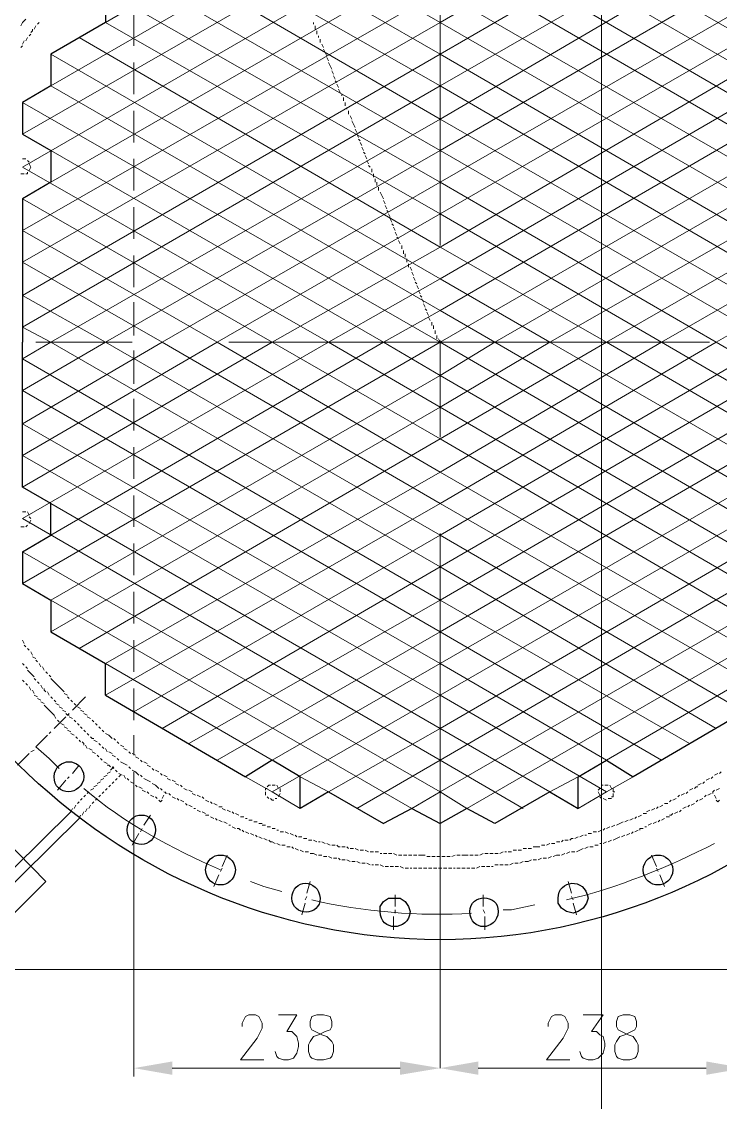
# Model space of a CAD drawing. Header units: millimetres. Extents: x 0 to 825, y 0 to 1167.
# Drawn here: x 184.7 to 260.3, y 102.5 to 219.3 of the extents above; entities that cross this region are included whole.
import ezdxf

# ---------------------------------------------------------------- set-up
doc = ezdxf.new("R2010")
doc.units = ezdxf.units.MM
doc.layers.add('1', color=7, linetype='Continuous')

msp = doc.modelspace()

# ---------------------------------------------------------------- hatches: boundary and pattern name
h = msp.add_hatch(color=0)
h.dxf.hatch_style = 2
h.paths.add_polyline_path([(201.021732, 106.881732), (201.021732, 105.441732), (196.881732, 106.161732)])
h = msp.add_hatch(color=0)
h.dxf.hatch_style = 2
h.paths.add_polyline_path([(225.681732, 106.881732), (225.681732, 105.441732), (230.001732, 106.161732)])
h = msp.add_hatch(color=0)
h.dxf.hatch_style = 2
h.paths.add_polyline_path([(234.141732, 106.881732), (234.141732, 105.441732), (230.001732, 106.161732)])
h = msp.add_hatch(color=0)
h.dxf.hatch_style = 2
h.paths.add_polyline_path([(258.801732, 106.881732), (258.801732, 105.441732), (262.941732, 106.161732)])

# ---------------------------------------------------------------- linework, layer by layer
at = {"layer": '1', "color": 30, "lineweight": 9}
for points in [[(247.461732, 0.141732), (247.461732, 1166.901732)], [(824.541732, 116.817732), (0.141732, 116.817732)]]:
    msp.add_lwpolyline(points, dxfattribs=at)
at = {"layer": '1', "color": 0, "lineweight": 9}
for points in [[(230.001732, 195.081732), (230.001732, 252.861732)], [(187.881732, 212.361732), (226.941732, 234.861732)], [(271.941732, 212.361732), (232.881732, 234.861732)], [(184.821732, 207.141732), (230.001732, 233.061732)], [(275.001732, 207.141732), (230.001732, 233.061732)], [(184.821732, 203.541732), (230.001732, 229.641732)], [(193.821732, 219.201732), (211.821732, 229.641732)], [(230.001732, 215.781732), (205.881732, 229.641732)], [(230.001732, 219.201732), (211.821732, 229.641732)], [(275.001732, 203.541732), (230.001732, 229.641732)], [(230.001732, 219.201732), (248.001732, 229.641732)], [(230.001732, 215.781732), (253.941732, 229.641732)], [(230.001732, 212.361732), (202.821732, 227.841732)], [(230.001732, 212.361732), (257.001732, 227.841732)], [(187.881732, 201.921732), (230.001732, 226.221732)], [(230.001732, 208.761732), (199.941732, 226.221732)], [(271.941732, 201.921732), (230.001732, 226.221732)], [(230.001732, 208.761732), (259.881732, 226.221732)], [(230.001732, 205.341732), (196.881732, 224.421732)], [(230.001732, 205.341732), (262.941732, 224.421732)], [(184.821732, 196.701732), (230.001732, 222.621732)], [(230.001732, 201.921732), (193.821732, 222.621732)], [(275.001732, 196.701732), (230.001732, 222.621732)], [(230.001732, 201.921732), (266.001732, 222.621732)], [(196.881732, 216.681732), (196.881732, 220.101732)], [(184.821732, 219.201732), (184.641732, 218.841732)], [(185.181732, 219.561732), (184.821732, 219.201732)], [(184.821732, 193.281732), (230.001732, 219.201732)], [(185.901732, 218.481732), (185.901732, 218.301732), (185.721732, 218.121732)], [(186.261732, 218.841732), (186.081732, 218.481732)], [(186.621732, 219.201732), (186.441732, 219.021732)], [(230.001732, 198.501732), (193.821732, 219.201732)], [(216.321732, 219.201732), (216.321732, 219.021732)], [(216.501732, 218.841732), (216.501732, 218.481732)], [(275.001732, 193.281732), (230.001732, 219.201732)], [(230.001732, 198.501732), (266.001732, 219.201732)], [(185.361732, 217.581732), (185.181732, 217.221732)], [(185.721732, 217.941732), (185.541732, 217.761732)], [(230.001732, 194.901732), (190.941732, 217.581732)], [(216.681732, 218.301732), (216.681732, 217.941732)], [(216.861732, 217.761732), (216.861732, 217.581732)], [(217.041732, 217.401732), (217.041732, 217.041732)], [(230.001732, 194.901732), (268.881732, 217.581732)], [(184.821732, 216.681732), (184.641732, 216.501732)], [(185.001732, 217.221732), (184.821732, 216.861732)], [(217.221732, 216.861732), (217.401732, 216.501732)], [(217.401732, 216.321732), (217.581732, 215.961732)], [(184.821732, 189.681732), (230.001732, 215.781732)], [(230.001732, 191.481732), (187.881732, 215.781732)], [(217.581732, 215.961732), (217.761732, 215.601732)], [(217.761732, 215.421732), (217.941732, 215.061732)], [(275.001732, 189.681732), (230.001732, 215.781732)], [(230.001732, 191.481732), (271.941732, 215.781732)], [(196.881732, 211.461732), (196.881732, 214.881732)], [(217.941732, 214.881732), (218.121732, 214.521732)], [(218.121732, 214.521732), (218.301732, 214.161732)], [(218.301732, 213.981732), (218.481732, 213.621732)], [(218.481732, 213.441732), (218.661732, 213.081732)], [(218.661732, 212.901732), (218.841732, 212.721732)], [(184.821732, 186.261732), (230.001732, 212.361732)], [(230.001732, 188.061732), (187.881732, 212.361732)], [(218.841732, 212.541732), (219.021732, 212.181732)], [(219.021732, 212.001732), (219.201732, 211.641732)], [(275.001732, 186.261732), (230.001732, 212.361732)], [(230.001732, 188.061732), (271.941732, 212.361732)], [(230.001732, 184.641732), (184.821732, 210.561732)], [(219.381732, 211.461732), (219.381732, 211.281732)], [(219.561732, 211.101732), (219.561732, 210.741732)], [(219.741732, 210.561732), (219.741732, 210.201732)], [(230.001732, 184.641732), (275.001732, 210.561732)], [(196.881732, 206.241732), (196.881732, 209.661732)], [(219.921732, 210.021732), (219.921732, 209.841732)], [(220.101732, 209.661732), (220.101732, 209.301732)], [(187.881732, 184.641732), (230.001732, 208.761732)], [(220.281732, 209.121732), (220.461732, 208.761732)], [(220.461732, 208.581732), (220.641732, 208.221732)], [(220.641732, 208.221732), (220.821732, 207.861732)], [(271.941732, 184.641732), (230.001732, 208.761732)], [(220.821732, 207.681732), (221.001732, 207.321732)], [(221.001732, 207.141732), (221.181732, 206.781732)], [(221.181732, 206.601732), (221.361732, 206.421732)], [(221.361732, 206.241732), (221.541732, 205.881732)], [(221.541732, 205.701732), (221.721732, 205.341732)], [(223.881732, 184.641732), (187.881732, 205.341732)], [(193.821732, 184.641732), (230.001732, 205.341732)], [(221.721732, 205.161732), (221.901732, 204.981732)], [(221.901732, 204.801732), (222.081732, 204.441732)], [(266.001732, 184.641732), (230.001732, 205.341732)], [(235.941732, 184.641732), (271.941732, 205.341732)], [(185.181732, 204.441732), (184.821732, 204.441732), (184.821732, 204.441732)], [(217.941732, 184.641732), (184.821732, 203.541732)], [(185.541732, 204.081732), (185.361732, 204.261732)], [(185.721732, 203.541732), (185.541732, 203.901732)], [(185.541732, 203.181732), (185.541732, 203.181732), (185.721732, 203.541732)], [(185.721732, 203.541732), (185.721732, 203.541732)], [(196.881732, 201.021732), (196.881732, 204.441732)], [(222.081732, 204.261732), (222.261732, 203.901732)], [(222.261732, 203.721732), (222.441732, 203.541732)], [(222.621732, 203.361732), (222.621732, 203.001732)], [(241.881732, 184.641732), (275.001732, 203.541732)], [(184.641732, 202.821732), (184.821732, 202.821732), (185.001732, 202.821732)], [(185.181732, 202.821732), (185.361732, 202.821732), (185.361732, 203.001732)], [(222.801732, 202.821732), (222.801732, 202.461732)], [(222.981732, 202.281732), (222.981732, 201.921732)], [(199.941732, 184.641732), (230.001732, 201.921732)], [(223.161732, 201.921732), (223.161732, 201.561732)], [(223.341732, 201.381732), (223.341732, 201.021732)], [(259.881732, 184.641732), (230.001732, 201.921732)], [(211.821732, 184.641732), (184.821732, 200.121732)], [(223.521732, 200.841732), (223.701732, 200.481732)], [(223.701732, 200.481732), (223.881732, 200.121732)], [(223.881732, 199.941732), (224.061732, 199.581732)], [(248.001732, 184.641732), (275.001732, 200.121732)], [(196.881732, 195.801732), (196.881732, 199.221732)], [(224.061732, 199.401732), (224.241732, 199.041732)], [(224.241732, 198.861732), (224.421732, 198.681732)], [(205.881732, 184.641732), (230.001732, 198.501732)], [(224.421732, 198.501732), (224.601732, 198.141732)], [(224.601732, 197.961732), (224.781732, 197.601732)], [(253.941732, 184.641732), (230.001732, 198.501732)], [(205.881732, 184.641732), (184.821732, 196.701732)], [(224.781732, 197.421732), (224.961732, 197.241732)], [(224.961732, 197.061732), (225.141732, 196.701732)], [(225.141732, 196.521732), (225.321732, 196.161732)], [(253.941732, 184.641732), (275.001732, 196.701732)], [(225.321732, 195.981732), (225.501732, 195.801732)], [(225.501732, 195.621732), (225.681732, 195.261732)], [(196.881732, 190.581732), (196.881732, 194.001732)], [(211.821732, 184.641732), (230.001732, 194.901732)], [(225.861732, 195.081732), (225.861732, 194.721732)], [(226.041732, 194.541732), (226.041732, 194.181732)], [(226.221732, 194.181732), (226.221732, 193.821732)], [(248.001732, 184.641732), (230.001732, 194.901732)], [(199.941732, 184.641732), (184.821732, 193.281732)], [(226.401732, 193.641732), (226.401732, 193.281732)], [(226.581732, 193.101732), (226.581732, 192.741732)], [(259.881732, 184.641732), (275.001732, 193.281732)], [(226.761732, 192.741732), (226.941732, 192.381732)], [(226.941732, 192.201732), (227.121732, 191.841732)], [(227.121732, 191.661732), (227.301732, 191.301732)], [(217.941732, 184.641732), (230.001732, 191.481732)], [(227.301732, 191.121732), (227.481732, 190.941732)], [(227.481732, 190.761732), (227.661732, 190.401732)], [(241.881732, 184.641732), (230.001732, 191.481732)], [(193.821732, 184.641732), (184.821732, 189.681732)], [(227.661732, 190.221732), (227.841732, 189.861732)], [(227.841732, 189.681732), (228.021732, 189.501732)], [(228.021732, 189.321732), (228.201732, 188.961732)], [(196.881732, 185.361732), (196.881732, 188.961732)], [(228.201732, 188.781732), (228.381732, 188.421732)], [(228.381732, 188.241732), (228.561732, 188.061732)], [(223.881732, 184.641732), (230.001732, 188.061732)], [(228.561732, 187.881732), (228.741732, 187.521732)], [(228.741732, 187.341732), (228.921732, 186.981732)], [(235.941732, 184.641732), (230.001732, 188.061732)], [(187.881732, 184.641732), (184.821732, 186.261732)], [(229.101732, 186.801732), (229.101732, 186.441732)], [(229.281732, 186.441732), (229.281732, 186.081732)], [(229.461732, 185.901732), (229.461732, 185.541732)], [(187.881732, 184.641732), (184.821732, 182.841732)], [(193.821732, 184.641732), (184.821732, 179.421732)], [(211.821732, 184.641732), (184.821732, 168.981732)], [(199.941732, 184.641732), (184.821732, 175.821732)], [(205.881732, 184.641732), (184.821732, 172.401732)], [(217.941732, 184.641732), (184.821732, 165.561732)], [(230.001732, 184.641732), (184.821732, 158.541732)], [(186.261732, 184.641732), (196.701732, 184.641732)], [(223.881732, 184.641732), (187.881732, 163.761732)], [(187.881732, 184.641732), (230.001732, 160.341732)], [(193.821732, 184.641732), (230.001732, 163.761732)], [(199.941732, 184.641732), (230.001732, 167.181732)], [(205.881732, 184.641732), (230.001732, 170.601732)], [(207.141732, 184.641732), (259.161732, 184.641732)], [(211.821732, 184.641732), (230.001732, 174.201732)], [(217.941732, 184.641732), (230.001732, 177.621732)], [(223.881732, 184.641732), (230.001732, 181.041732), (235.941732, 184.641732)], [(229.641732, 185.361732), (229.641732, 185.001732)], [(229.821732, 185.001732), (230.001732, 184.641732)], [(230.001732, 174.381732), (230.001732, 184.821732)], [(259.881732, 184.641732), (230.001732, 167.181732)], [(253.941732, 184.641732), (230.001732, 170.601732)], [(248.001732, 184.641732), (230.001732, 174.201732)], [(271.941732, 184.641732), (230.001732, 160.341732)], [(266.001732, 184.641732), (230.001732, 163.761732)], [(230.001732, 184.641732), (275.001732, 158.541732)], [(241.881732, 184.641732), (230.001732, 177.621732)], [(235.941732, 184.641732), (271.941732, 163.761732)], [(241.881732, 184.641732), (275.001732, 165.561732)], [(248.001732, 184.641732), (275.001732, 168.981732)], [(253.941732, 184.641732), (275.001732, 172.401732)], [(259.881732, 184.641732), (275.001732, 175.821732)], [(196.881732, 180.141732), (196.881732, 183.741732)], [(184.821732, 182.841732), (230.001732, 156.741732)], [(275.001732, 182.841732), (230.001732, 156.741732)], [(230.001732, 181.041732), (187.881732, 156.741732)], [(230.001732, 181.041732), (271.941732, 156.741732)], [(184.821732, 179.421732), (230.001732, 153.321732)], [(275.001732, 179.421732), (230.001732, 153.321732)], [(230.001732, 177.621732), (187.881732, 153.321732)], [(196.881732, 175.101732), (196.881732, 178.521732)], [(230.001732, 177.621732), (271.941732, 153.321732)], [(184.821732, 175.821732), (230.001732, 149.901732)], [(275.001732, 175.821732), (230.001732, 149.901732)], [(230.001732, 174.201732), (190.941732, 151.521732)], [(230.001732, 174.201732), (268.881732, 151.521732)], [(196.881732, 169.881732), (196.881732, 173.301732)], [(184.821732, 172.401732), (230.001732, 146.481732)], [(275.001732, 172.401732), (230.001732, 146.481732)], [(230.001732, 170.601732), (193.821732, 149.901732)], [(230.001732, 170.601732), (266.001732, 149.901732)], [(187.881732, 167.181732), (230.001732, 142.881732)], [(230.001732, 167.181732), (193.821732, 146.481732)], [(196.881732, 164.661732), (196.881732, 168.081732)], [(230.001732, 167.181732), (266.001732, 146.481732)], [(271.941732, 167.181732), (230.001732, 142.881732)], [(185.181732, 166.281732), (184.821732, 166.281732), (184.821732, 166.281732)], [(185.541732, 165.921732), (185.361732, 166.281732)], [(184.821732, 165.561732), (230.001732, 139.461732)], [(185.181732, 164.661732), (185.361732, 164.841732), (185.361732, 164.841732)], [(185.721732, 165.561732), (185.541732, 165.741732)], [(185.541732, 165.021732), (185.541732, 165.021732), (185.721732, 165.381732)], [(185.721732, 165.561732), (185.721732, 165.561732)], [(275.001732, 165.561732), (230.001732, 139.461732)], [(184.641732, 164.661732), (184.821732, 164.661732), (185.001732, 164.661732)], [(230.001732, 163.761732), (196.881732, 144.681732)], [(230.001732, 106.161732), (230.001732, 163.941732)], [(230.001732, 163.761732), (262.941732, 144.681732)], [(196.881732, 159.441732), (196.881732, 162.861732)], [(184.821732, 161.961732), (230.001732, 136.041732)], [(275.001732, 161.961732), (230.001732, 136.041732)], [(230.001732, 160.341732), (199.941732, 142.881732)], [(230.001732, 160.341732), (259.881732, 142.881732)], [(187.881732, 156.741732), (226.941732, 134.241732)], [(196.881732, 154.221732), (196.881732, 157.641732)], [(230.001732, 156.741732), (202.821732, 141.261732)], [(230.001732, 156.741732), (257.001732, 141.261732)], [(271.941732, 156.741732), (232.881732, 134.241732)], [(230.001732, 153.321732), (205.881732, 139.461732)], [(230.001732, 153.321732), (253.941732, 139.461732)], [(184.821732, 152.421732), (185.001732, 152.061732)], [(196.881732, 149.001732), (196.881732, 152.421732)], [(185.001732, 151.881732), (185.181732, 151.701732)], [(185.361732, 151.521732), (185.541732, 151.341732)], [(185.721732, 151.161732), (185.901732, 150.801732)], [(184.821732, 149.901732), (184.821732, 149.901732), (185.001732, 149.721732)], [(185.901732, 150.621732), (186.261732, 150.441732)], [(186.261732, 150.261732), (186.441732, 150.081732)], [(186.621732, 149.901732), (186.801732, 149.541732)], [(193.821732, 149.901732), (211.821732, 139.461732)], [(230.001732, 149.901732), (211.821732, 139.461732)], [(230.001732, 149.901732), (248.001732, 139.461732)], [(266.001732, 149.901732), (248.001732, 139.461732)], [(185.181732, 149.541732), (185.361732, 149.361732)], [(185.361732, 149.181732), (185.721732, 148.821732)], [(185.721732, 148.821732), (186.081732, 148.461732)], [(186.981732, 149.541732), (187.161732, 149.181732)], [(187.341732, 149.001732), (187.521732, 148.821732)], [(187.701732, 148.641732), (187.881732, 148.461732)], [(184.821732, 148.101732), (185.001732, 147.921732)], [(185.181732, 147.741732), (185.361732, 147.561732)], [(185.541732, 147.381732), (185.721732, 147.021732)], [(186.081732, 148.281732), (186.261732, 148.101732)], [(186.441732, 147.921732), (186.621732, 147.741732)], [(186.801732, 147.561732), (186.981732, 147.201732)], [(187.881732, 148.281732), (188.241732, 147.921732)], [(188.241732, 147.921732), (188.601732, 147.561732)], [(188.601732, 147.561732), (188.961732, 147.201732)], [(185.901732, 147.021732), (186.081732, 146.661732)], [(186.081732, 146.481732), (186.441732, 146.301732)], [(186.441732, 146.121732), (186.801732, 145.941732)], [(187.161732, 147.201732), (187.161732, 147.021732), (187.341732, 146.841732)], [(187.521732, 146.841732), (187.701732, 146.481732)], [(187.881732, 146.301732), (188.061732, 146.121732)], [(188.961732, 147.201732), (189.321732, 146.841732)], [(189.321732, 146.661732), (189.681732, 146.481732)], [(189.681732, 146.301732), (189.861732, 146.121732)], [(191.661732, 146.301732), (190.221732, 144.861732)], [(196.881732, 143.781732), (196.881732, 147.201732)], [(230.001732, 146.481732), (211.821732, 136.041732)], [(230.001732, 146.481732), (248.001732, 136.041732)], [(186.801732, 145.761732), (187.161732, 145.581732)], [(187.161732, 145.401732), (187.521732, 145.041732)], [(187.521732, 145.041732), (187.881732, 144.681732)], [(188.241732, 145.941732), (188.421732, 145.761732)], [(188.421732, 145.581732), (188.781732, 145.401732)], [(188.781732, 145.221732), (189.141732, 145.041732)], [(190.041732, 145.941732), (190.221732, 145.761732)], [(190.401732, 145.581732), (190.581732, 145.401732)], [(190.761732, 145.221732), (191.121732, 145.041732)], [(187.881732, 144.681732), (188.241732, 144.321732)], [(188.241732, 144.321732), (188.421732, 143.961732)], [(189.501732, 144.141732), (188.241732, 142.881732)], [(188.601732, 143.781732), (188.781732, 143.601732)], [(189.141732, 144.861732), (189.501732, 144.681732)], [(189.501732, 144.501732), (189.681732, 144.321732), (189.861732, 144.321732)], [(189.861732, 144.501732), (189.681732, 144.321732)], [(189.861732, 144.141732), (190.221732, 143.961732)], [(190.401732, 143.781732), (190.581732, 143.601732)], [(191.121732, 144.861732), (191.481732, 144.681732)], [(191.481732, 144.501732), (191.841732, 144.321732)], [(191.841732, 144.141732), (192.201732, 143.961732)], [(192.381732, 143.781732), (192.561732, 143.601732)], [(188.961732, 143.421732), (189.321732, 143.241732)], [(189.321732, 143.061732), (189.681732, 142.881732)], [(189.681732, 142.701732), (190.041732, 142.521732)], [(190.761732, 143.421732), (190.941732, 143.241732)], [(191.121732, 143.061732), (191.301732, 142.881732)], [(191.481732, 142.701732), (191.661732, 142.521732)], [(192.741732, 143.421732), (192.921732, 143.241732)], [(193.101732, 143.061732), (193.281732, 142.881732)], [(193.461732, 142.701732), (193.641732, 142.521732)], [(230.001732, 142.881732), (217.941732, 136.041732)], [(230.001732, 142.881732), (241.881732, 136.041732)], [(187.521732, 142.161732), (186.261732, 140.901732)], [(187.881732, 142.521732), (187.701732, 142.341732)], [(190.041732, 142.341732), (190.401732, 142.161732)], [(190.581732, 141.981732), (190.761732, 141.801732)], [(190.941732, 141.621732), (191.121732, 141.441732)], [(191.301732, 141.441732), (191.481732, 141.261732), (191.481732, 141.081732)], [(191.841732, 142.341732), (192.021732, 142.161732)], [(192.201732, 141.981732), (192.381732, 141.801732), (192.561732, 141.801732)], [(192.561732, 141.621732), (192.921732, 141.441732)], [(193.821732, 142.341732), (194.181732, 142.161732)], [(194.181732, 142.161732), (194.541732, 141.801732)], [(194.721732, 141.801732), (194.901732, 141.621732)], [(195.081732, 141.441732), (195.261732, 141.261732)], [(196.881732, 140.001732), (196.881732, 142.161732)], [(186.081732, 140.541732), (185.721732, 140.361732)], [(186.261732, 140.901732), (187.701732, 139.641732), (188.781732, 138.561732)], [(191.661732, 141.081732), (191.841732, 140.721732)], [(192.021732, 140.721732), (192.381732, 140.541732)], [(192.381732, 140.361732), (192.741732, 140.181732)], [(193.101732, 141.261732), (193.281732, 141.081732)], [(193.461732, 140.901732), (193.641732, 140.721732)], [(193.821732, 140.721732), (194.001732, 140.361732)], [(194.181732, 140.361732), (194.541732, 140.181732)], [(195.441732, 141.081732), (195.801732, 140.901732)], [(195.801732, 140.721732), (196.161732, 140.541732)], [(196.341732, 140.361732), (196.521732, 140.181732)], [(185.541732, 140.181732), (184.281732, 138.921732)], [(192.921732, 140.001732), (193.101732, 139.821732)], [(193.281732, 139.641732), (193.461732, 139.461732)], [(193.641732, 139.281732), (194.001732, 139.101732)], [(194.541732, 140.001732), (194.901732, 139.821732)], [(195.081732, 139.641732), (195.261732, 139.461732)], [(195.441732, 139.281732), (195.801732, 139.101732)], [(195.801732, 139.101732), (196.161732, 138.921732)], [(196.701732, 140.181732), (197.061732, 140.001732)], [(197.061732, 139.821732), (197.421732, 139.641732)], [(197.601732, 139.461732), (197.781732, 139.281732)], [(197.961732, 139.281732), (198.321732, 139.101732)], [(230.001732, 139.461732), (221.001732, 134.241732)], [(230.001732, 139.461732), (239.001732, 134.241732)], [(190.221732, 138.021732), (190.941732, 138.921732)], [(194.001732, 138.921732), (194.181732, 138.921732), (194.361732, 138.741732)], [(194.361732, 138.201732), (194.001732, 138.021732)], [(194.721732, 138.741732), (194.361732, 138.381732)], [(194.541732, 138.741732), (194.721732, 138.561732)], [(194.901732, 138.381732), (195.081732, 138.201732)], [(195.261732, 138.021732), (195.621732, 137.841732)], [(196.341732, 138.741732), (196.521732, 138.561732)], [(196.701732, 138.381732), (197.061732, 138.201732)], [(196.881732, 138.201732), (196.881732, 105.261732)], [(197.061732, 138.201732), (197.421732, 137.841732)], [(198.321732, 138.921732), (198.681732, 138.741732)], [(198.861732, 138.561732), (199.041732, 138.381732)], [(199.221732, 138.381732), (199.581732, 138.201732)], [(199.761732, 138.021732), (199.941732, 137.841732)], [(259.701732, 137.841732), (260.061732, 138.021732)], [(260.241732, 138.021732), (260.421732, 138.201732)], [(188.601732, 136.221732), (189.501732, 137.301732)], [(189.681732, 137.481732), (189.861732, 137.661732)], [(192.921732, 136.761732), (192.561732, 136.581732)], [(193.281732, 137.121732), (192.921732, 136.941732)], [(193.641732, 137.481732), (193.281732, 137.301732)], [(194.001732, 137.841732), (193.641732, 137.661732)], [(194.361732, 136.761732), (194.181732, 136.581732)], [(194.721732, 137.121732), (194.541732, 136.941732)], [(195.081732, 137.481732), (194.901732, 137.301732)], [(195.441732, 137.841732), (195.261732, 137.661732)], [(195.801732, 137.841732), (195.981732, 137.481732)], [(196.161732, 137.481732), (196.341732, 137.301732)], [(196.521732, 137.121732), (196.881732, 136.941732)], [(197.061732, 136.761732), (197.241732, 136.581732)], [(197.601732, 137.841732), (197.781732, 137.661732)], [(197.961732, 137.481732), (198.321732, 137.301732)], [(198.321732, 137.301732), (198.681732, 137.121732)], [(198.861732, 136.941732), (199.221732, 136.761732)], [(199.221732, 136.761732), (199.581732, 136.401732)], [(200.121732, 137.841732), (200.481732, 137.661732)], [(200.481732, 137.481732), (200.841732, 137.301732)], [(201.021732, 137.301732), (201.381732, 137.121732)], [(201.381732, 136.941732), (201.741732, 136.761732)], [(201.921732, 136.761732), (202.101732, 136.581732)], [(211.821732, 136.041732), (208.941732, 137.661732)], [(211.641732, 136.761732), (211.461732, 136.761732), (211.281732, 136.581732)], [(212.181732, 136.761732), (211.821732, 136.761732), (211.821732, 136.761732)], [(212.541732, 136.401732), (212.361732, 136.761732)], [(217.941732, 136.041732), (214.881732, 137.661732)], [(241.881732, 136.041732), (244.941732, 137.661732)], [(247.641732, 136.761732), (247.461732, 136.761732), (247.461732, 136.581732)], [(248.181732, 136.761732), (248.001732, 136.761732), (247.821732, 136.761732)], [(248.001732, 136.041732), (250.881732, 137.661732)], [(248.541732, 136.401732), (248.361732, 136.761732)], [(257.901732, 136.761732), (258.261732, 136.941732)], [(258.441732, 136.941732), (258.621732, 137.121732)], [(258.801732, 137.301732), (259.161732, 137.481732)], [(259.341732, 137.481732), (259.521732, 137.661732)], [(191.661732, 135.681732), (191.481732, 135.501732)], [(192.021732, 136.041732), (191.841732, 135.861732)], [(192.561732, 136.401732), (192.201732, 136.221732)], [(193.281732, 135.681732), (193.101732, 135.501732)], [(193.641732, 136.041732), (193.461732, 135.861732)], [(194.001732, 136.401732), (193.821732, 136.221732)], [(197.421732, 136.581732), (197.781732, 136.401732)], [(197.781732, 136.221732), (198.141732, 136.041732)], [(198.321732, 136.041732), (198.501732, 135.861732)], [(198.681732, 135.681732), (199.041732, 135.501732)], [(199.761732, 136.401732), (199.941732, 136.221732)], [(200.121732, 135.681732), (199.941732, 135.321732)], [(200.121732, 136.041732), (200.481732, 135.861732)], [(200.301732, 136.041732), (200.301732, 135.861732)], [(200.661732, 135.861732), (200.841732, 135.681732)], [(202.281732, 136.401732), (202.641732, 136.221732)], [(202.821732, 136.221732), (203.181732, 136.041732)], [(203.181732, 135.861732), (203.541732, 135.681732)], [(203.721732, 135.681732), (204.081732, 135.501732)], [(211.281732, 136.401732), (211.101732, 136.401732), (211.101732, 136.221732)], [(211.101732, 136.041732), (211.101732, 135.681732)], [(214.881732, 134.241732), (211.821732, 136.041732)], [(212.541732, 135.501732), (212.541732, 135.501732), (212.721732, 135.861732)], [(212.721732, 136.041732), (212.721732, 136.401732)], [(212.721732, 136.041732), (212.721732, 136.041732)], [(226.941732, 134.241732), (230.001732, 136.041732), (232.881732, 134.241732)], [(244.941732, 134.241732), (248.001732, 136.041732)], [(247.281732, 136.401732), (247.281732, 136.401732), (247.101732, 136.221732)], [(247.101732, 136.041732), (247.281732, 135.681732)], [(248.541732, 135.501732), (248.721732, 135.501732), (248.721732, 135.861732)], [(248.721732, 136.041732), (248.721732, 136.401732)], [(248.721732, 136.041732), (248.901732, 136.041732)], [(255.741732, 135.501732), (255.921732, 135.681732)], [(256.101732, 135.681732), (256.461732, 135.861732)], [(256.641732, 135.861732), (256.821732, 136.041732)], [(257.001732, 136.221732), (257.361732, 136.401732)], [(257.541732, 136.401732), (257.721732, 136.581732), (257.901732, 136.581732)], [(258.621732, 135.501732), (258.801732, 135.681732)], [(258.981732, 135.681732), (259.341732, 135.861732)], [(259.521732, 136.041732), (259.701732, 136.221732)], [(259.521732, 136.041732), (259.521732, 135.861732)], [(259.701732, 135.681732), (259.881732, 135.321732)], [(259.881732, 136.221732), (260.241732, 136.401732)], [(190.581732, 134.601732), (190.401732, 134.241732)], [(190.941732, 134.961732), (190.761732, 134.781732)], [(191.301732, 135.321732), (191.121732, 135.141732)], [(192.201732, 134.601732), (192.021732, 134.241732)], [(192.561732, 134.961732), (192.381732, 134.781732)], [(192.921732, 135.321732), (192.741732, 135.141732)], [(199.221732, 135.501732), (199.401732, 135.321732)], [(199.581732, 135.141732), (199.761732, 134.961732)], [(199.941732, 135.141732), (199.761732, 134.961732)], [(201.021732, 135.501732), (201.381732, 135.321732)], [(201.561732, 135.321732), (201.741732, 135.141732)], [(201.921732, 135.141732), (202.281732, 134.961732)], [(202.461732, 134.781732), (202.641732, 134.601732)], [(202.821732, 134.601732), (203.181732, 134.421732)], [(204.261732, 135.501732), (204.441732, 135.321732)], [(204.621732, 135.141732), (204.981732, 134.961732)], [(205.161732, 134.961732), (205.341732, 134.781732)], [(205.521732, 134.781732), (205.881732, 134.601732)], [(206.061732, 134.421732), (206.421732, 134.421732)], [(211.281732, 135.501732), (211.461732, 135.321732)], [(211.641732, 135.321732), (211.821732, 135.141732), (212.001732, 135.141732)], [(212.181732, 135.321732), (212.361732, 135.321732), (212.361732, 135.321732)], [(247.281732, 135.501732), (247.461732, 135.321732)], [(247.641732, 135.321732), (248.001732, 135.141732), (248.001732, 135.141732)], [(248.181732, 135.321732), (248.361732, 135.321732), (248.541732, 135.321732)], [(253.401732, 134.241732), (253.581732, 134.421732)], [(253.761732, 134.421732), (254.121732, 134.601732)], [(254.301732, 134.781732), (254.481732, 134.781732), (254.661732, 134.781732)], [(254.841732, 134.961732), (255.021732, 135.141732)], [(255.201732, 135.141732), (255.561732, 135.321732)], [(256.281732, 134.241732), (256.641732, 134.421732)], [(256.821732, 134.421732), (257.001732, 134.601732)], [(257.181732, 134.601732), (257.541732, 134.781732)], [(257.721732, 134.961732), (257.901732, 135.141732)], [(258.081732, 135.141732), (258.441732, 135.321732), (258.441732, 135.321732)], [(259.881732, 135.141732), (260.061732, 134.961732)], [(260.061732, 134.961732), (260.241732, 135.141732)], [(190.221732, 134.241732), (190.041732, 133.881732)], [(191.121732, 133.521732), (190.941732, 133.161732)], [(191.481732, 133.881732), (191.301732, 133.521732)], [(191.841732, 134.241732), (191.661732, 133.881732)], [(197.961732, 132.441732), (198.681732, 133.521732)], [(203.361732, 134.241732), (203.541732, 134.241732)], [(203.721732, 134.061732), (204.081732, 133.881732)], [(204.261732, 133.881732), (204.621732, 133.701732)], [(204.621732, 133.521732), (204.801732, 133.521732), (204.981732, 133.521732)], [(205.161732, 133.341732), (205.521732, 133.161732)], [(206.421732, 134.241732), (206.781732, 134.061732)], [(206.961732, 134.061732), (207.321732, 133.881732)], [(207.501732, 133.881732), (207.681732, 133.701732)], [(207.861732, 133.701732), (208.221732, 133.521732)], [(208.401732, 133.341732), (208.761732, 133.341732)], [(251.061732, 133.161732), (251.241732, 133.341732), (251.241732, 133.341732)], [(251.421732, 133.341732), (251.781732, 133.521732)], [(251.961732, 133.701732), (252.321732, 133.701732)], [(252.321732, 133.881732), (252.681732, 134.061732)], [(252.861732, 134.061732), (253.221732, 134.241732)], [(254.481732, 133.341732), (254.841732, 133.341732)], [(254.841732, 133.521732), (255.021732, 133.521732), (255.201732, 133.701732)], [(255.381732, 133.701732), (255.741732, 133.881732)], [(255.921732, 133.881732), (256.101732, 134.061732)], [(197.601732, 131.721732), (197.781732, 132.081732)], [(205.701732, 133.161732), (205.881732, 132.981732)], [(206.061732, 132.981732), (206.421732, 132.801732)], [(206.601732, 132.801732), (206.961732, 132.621732)], [(207.141732, 132.441732), (207.321732, 132.441732)], [(207.501732, 132.261732), (207.861732, 132.081732)], [(208.041732, 132.081732), (208.221732, 132.081732), (208.401732, 131.901732)], [(208.941732, 133.161732), (209.121732, 133.161732)], [(209.301732, 132.981732), (209.661732, 132.981732)], [(209.841732, 132.801732), (210.201732, 132.801732)], [(210.381732, 132.621732), (210.741732, 132.621732)], [(210.741732, 132.441732), (211.101732, 132.441732)], [(211.281732, 132.261732), (211.641732, 132.261732)], [(211.821732, 132.081732), (212.001732, 132.081732), (212.181732, 132.081732)], [(247.641732, 131.901732), (247.821732, 132.081732), (247.821732, 132.081732)], [(248.001732, 132.081732), (248.361732, 132.261732)], [(248.541732, 132.261732), (248.901732, 132.441732)], [(249.081732, 132.441732), (249.441732, 132.621732)], [(249.441732, 132.621732), (249.801732, 132.801732)], [(249.981732, 132.801732), (250.341732, 132.981732)], [(250.521732, 132.981732), (250.881732, 133.161732)], [(251.601732, 131.901732), (251.601732, 132.081732), (251.961732, 132.081732)], [(252.141732, 132.261732), (252.321732, 132.261732)], [(252.501732, 132.441732), (252.861732, 132.621732)], [(253.041732, 132.621732), (253.401732, 132.801732)], [(253.581732, 132.801732), (253.761732, 132.981732)], [(253.941732, 132.981732), (254.301732, 133.161732)], [(196.701732, 130.281732), (197.421732, 131.541732)], [(208.581732, 131.901732), (208.761732, 131.721732)], [(208.941732, 131.721732), (209.301732, 131.541732)], [(209.481732, 131.541732), (209.841732, 131.361732)], [(210.021732, 131.361732), (210.201732, 131.181732)], [(210.381732, 131.181732), (210.741732, 131.001732)], [(210.921732, 131.001732), (211.281732, 130.821732)], [(212.361732, 131.901732), (212.541732, 131.901732)], [(212.721732, 131.721732), (213.081732, 131.721732)], [(213.261732, 131.721732), (213.621732, 131.541732)], [(213.801732, 131.541732), (214.161732, 131.361732)], [(214.341732, 131.361732), (214.521732, 131.181732)], [(214.701732, 131.181732), (215.061732, 131.181732)], [(215.241732, 131.001732), (215.601732, 131.001732), (215.601732, 131.001732)], [(244.041732, 130.821732), (244.221732, 131.001732), (244.401732, 131.001732)], [(244.581732, 131.001732), (244.941732, 131.181732)], [(245.121732, 131.181732), (245.481732, 131.361732)], [(245.661732, 131.361732), (245.841732, 131.361732)], [(246.021732, 131.541732), (246.381732, 131.541732)], [(246.561732, 131.721732), (246.921732, 131.721732)], [(247.101732, 131.721732), (247.461732, 131.901732)], [(248.721732, 130.821732), (249.081732, 131.001732)], [(249.081732, 131.001732), (249.441732, 131.181732)], [(249.621732, 131.181732), (249.981732, 131.361732)], [(250.161732, 131.361732), (250.521732, 131.541732)], [(250.701732, 131.541732), (250.881732, 131.721732)], [(251.061732, 131.721732), (251.421732, 131.901732)], [(211.461732, 130.821732), (211.641732, 130.641732), (211.821732, 130.641732)], [(211.821732, 130.641732), (212.181732, 130.461732)], [(212.361732, 130.461732), (212.721732, 130.281732)], [(212.901732, 130.281732), (213.261732, 130.281732)], [(213.441732, 130.101732), (213.801732, 130.101732)], [(213.981732, 130.101732), (214.161732, 129.921732)], [(214.341732, 129.921732), (214.701732, 129.741732)], [(214.881732, 129.741732), (215.241732, 129.561732), (215.241732, 129.561732)], [(215.781732, 130.821732), (216.141732, 130.821732)], [(216.321732, 130.821732), (216.681732, 130.641732)], [(216.861732, 130.641732), (217.041732, 130.641732)], [(217.221732, 130.641732), (217.581732, 130.461732)], [(217.761732, 130.461732), (218.121732, 130.281732)], [(218.301732, 130.281732), (218.661732, 130.281732)], [(218.841732, 130.281732), (219.021732, 130.101732), (219.201732, 130.101732)], [(219.381732, 130.101732), (219.741732, 130.101732)], [(219.921732, 130.101732), (220.101732, 129.921732)], [(220.281732, 129.921732), (220.641732, 129.921732)], [(220.821732, 129.921732), (221.181732, 129.741732)], [(221.361732, 129.741732), (221.721732, 129.741732)], [(221.901732, 129.741732), (222.261732, 129.561732)], [(237.921732, 129.741732), (238.281732, 129.741732)], [(238.461732, 129.741732), (238.821732, 129.741732)], [(239.001732, 129.921732), (239.361732, 129.921732)], [(239.541732, 129.921732), (239.901732, 129.921732)], [(240.081732, 130.101732), (240.441732, 130.101732)], [(240.441732, 130.101732), (240.801732, 130.101732), (240.801732, 130.101732)], [(240.981732, 130.281732), (241.341732, 130.281732)], [(241.521732, 130.281732), (241.881732, 130.461732)], [(242.061732, 130.461732), (242.421732, 130.461732)], [(242.601732, 130.641732), (242.961732, 130.641732)], [(243.141732, 130.641732), (243.321732, 130.821732)], [(243.501732, 130.821732), (243.861732, 130.821732)], [(244.761732, 129.561732), (245.121732, 129.741732)], [(245.121732, 129.741732), (245.481732, 129.921732)], [(245.661732, 129.921732), (246.021732, 130.101732)], [(246.201732, 130.101732), (246.561732, 130.101732)], [(246.741732, 130.281732), (247.101732, 130.281732)], [(247.281732, 130.461732), (247.461732, 130.461732)], [(247.641732, 130.461732), (248.001732, 130.641732)], [(248.181732, 130.641732), (248.541732, 130.821732)], [(206.421732, 127.941732), (206.961732, 129.201732)], [(215.421732, 129.561732), (215.781732, 129.561732)], [(215.961732, 129.381732), (216.321732, 129.381732)], [(216.321732, 129.381732), (216.681732, 129.201732)], [(216.861732, 129.201732), (217.221732, 129.201732)], [(217.401732, 129.021732), (217.761732, 129.021732)], [(217.941732, 129.021732), (218.301732, 128.841732)], [(218.481732, 128.841732), (218.841732, 128.841732)], [(219.021732, 128.841732), (219.201732, 128.661732)], [(219.381732, 128.661732), (219.741732, 128.661732)], [(219.921732, 128.661732), (220.281732, 128.481732)], [(222.441732, 129.561732), (222.801732, 129.561732)], [(222.981732, 129.561732), (223.341732, 129.561732)], [(223.521732, 129.381732), (223.701732, 129.381732)], [(223.881732, 129.381732), (224.241732, 129.381732)], [(224.421732, 129.381732), (224.781732, 129.381732)], [(224.961732, 129.381732), (225.321732, 129.201732)], [(225.501732, 129.201732), (225.861732, 129.201732)], [(226.041732, 129.201732), (226.401732, 129.201732)], [(226.581732, 129.201732), (226.941732, 129.201732)], [(227.121732, 129.201732), (227.481732, 129.201732)], [(227.661732, 129.201732), (228.021732, 129.201732)], [(228.021732, 129.201732), (228.381732, 129.201732)], [(228.561732, 129.021732), (228.921732, 129.021732)], [(229.101732, 129.021732), (229.461732, 129.021732)], [(229.641732, 129.021732), (230.001732, 129.021732)], [(230.181732, 129.021732), (230.541732, 129.021732)], [(230.721732, 129.021732), (231.081732, 129.021732)], [(231.261732, 129.021732), (231.621732, 129.201732)], [(231.801732, 129.201732), (232.161732, 129.201732)], [(232.341732, 129.201732), (232.701732, 129.201732)], [(232.701732, 129.201732), (233.061732, 129.201732)], [(233.241732, 129.201732), (233.601732, 129.201732)], [(233.781732, 129.201732), (234.141732, 129.201732)], [(234.321732, 129.201732), (234.681732, 129.381732)], [(234.861732, 129.381732), (235.221732, 129.381732)], [(235.401732, 129.381732), (235.761732, 129.381732)], [(235.941732, 129.381732), (236.301732, 129.381732)], [(236.481732, 129.381732), (236.841732, 129.561732)], [(237.021732, 129.561732), (237.201732, 129.561732), (237.201732, 129.561732)], [(237.381732, 129.561732), (237.741732, 129.561732)], [(239.541732, 128.481732), (239.901732, 128.661732)], [(240.081732, 128.661732), (240.441732, 128.661732)], [(240.621732, 128.661732), (240.981732, 128.841732)], [(241.161732, 128.841732), (241.521732, 128.841732)], [(241.701732, 128.841732), (242.061732, 129.021732)], [(242.241732, 129.021732), (242.601732, 129.201732)], [(242.601732, 129.201732), (242.961732, 129.201732)], [(243.141732, 129.201732), (243.501732, 129.381732)], [(243.681732, 129.381732), (244.041732, 129.561732)], [(244.221732, 129.561732), (244.581732, 129.561732)], [(253.401732, 127.941732), (252.861732, 129.201732)], [(206.241732, 127.401732), (206.421732, 127.761732)], [(220.461732, 128.481732), (220.821732, 128.481732)], [(221.001732, 128.481732), (221.361732, 128.301732)], [(221.541732, 128.301732), (221.901732, 128.301732)], [(222.081732, 128.301732), (222.441732, 128.121732)], [(222.621732, 128.121732), (222.801732, 128.121732)], [(222.981732, 128.121732), (223.341732, 128.121732)], [(223.521732, 128.121732), (223.881732, 127.941732)], [(224.061732, 127.941732), (224.421732, 127.941732)], [(224.601732, 127.941732), (224.961732, 127.941732)], [(225.141732, 127.941732), (225.501732, 127.941732)], [(225.681732, 127.941732), (226.041732, 127.761732)], [(226.221732, 127.761732), (226.581732, 127.761732)], [(226.761732, 127.761732), (226.941732, 127.761732)], [(227.121732, 127.761732), (227.481732, 127.761732)], [(227.661732, 127.761732), (228.021732, 127.761732)], [(228.201732, 127.761732), (228.561732, 127.761732)], [(228.741732, 127.761732), (229.101732, 127.761732)], [(229.281732, 127.761732), (229.641732, 127.761732)], [(229.821732, 127.761732), (230.181732, 127.761732)], [(230.361732, 127.761732), (230.721732, 127.761732)], [(230.901732, 127.761732), (231.261732, 127.761732)], [(231.441732, 127.761732), (231.621732, 127.761732)], [(231.801732, 127.761732), (232.161732, 127.761732)], [(232.341732, 127.761732), (232.701732, 127.761732)], [(232.881732, 127.761732), (233.241732, 127.761732)], [(233.421732, 127.761732), (233.781732, 127.761732)], [(233.961732, 127.761732), (234.321732, 127.941732)], [(234.501732, 127.941732), (234.861732, 127.941732)], [(235.041732, 127.941732), (235.401732, 127.941732)], [(235.581732, 127.941732), (235.761732, 127.941732)], [(235.941732, 128.121732), (236.301732, 128.121732)], [(236.481732, 128.121732), (236.841732, 128.121732)], [(237.021732, 128.121732), (237.381732, 128.121732), (237.381732, 128.121732)], [(237.561732, 128.121732), (237.921732, 128.301732)], [(238.101732, 128.301732), (238.461732, 128.301732)], [(238.641732, 128.301732), (239.001732, 128.481732)], [(239.181732, 128.481732), (239.541732, 128.481732)], [(253.581732, 127.401732), (253.401732, 127.761732)], [(205.521732, 125.781732), (206.061732, 127.041732)], [(209.481732, 126.321732), (210.921732, 125.781732), (212.901732, 125.241732)], [(215.601732, 125.061732), (215.961732, 126.321732)], [(244.221732, 125.061732), (243.861732, 126.321732)], [(254.301732, 125.781732), (253.761732, 127.041732)], [(215.061732, 122.721732), (215.421732, 123.981732)], [(215.421732, 124.341732), (215.601732, 124.701732)], [(225.141732, 123.621732), (225.141732, 124.881732)], [(234.681732, 123.621732), (234.681732, 124.881732)], [(244.401732, 124.341732), (244.221732, 124.701732)], [(244.761732, 122.721732), (244.401732, 123.981732)], [(225.141732, 122.901732), (225.141732, 123.261732)], [(234.861732, 122.901732), (234.681732, 123.261732)], [(236.841732, 123.261732), (237.741732, 123.261732), (240.261732, 123.801732)], [(224.961732, 121.101732), (224.961732, 122.541732)], [(234.861732, 121.101732), (234.861732, 122.541732)], [(208.581732, 110.661732), (208.581732, 111.021732), (208.761732, 111.381732), (208.941732, 111.741732), (209.301732, 111.921732), (210.021732, 111.921732), (210.381732, 111.741732), (210.561732, 111.381732), (210.741732, 111.021732), (210.741732, 110.481732), (210.561732, 110.121732), (210.201732, 109.401732), (208.401732, 107.061732), (210.921732, 107.061732)], [(212.541732, 111.921732), (214.521732, 111.921732), (213.441732, 110.121732), (213.981732, 110.121732), (214.341732, 109.761732), (214.521732, 109.581732), (214.701732, 108.861732), (214.701732, 108.501732), (214.521732, 107.781732), (214.161732, 107.241732), (213.621732, 107.061732), (213.081732, 107.061732), (212.541732, 107.241732), (212.361732, 107.421732), (212.181732, 107.961732)], [(216.681732, 111.921732), (216.141732, 111.741732), (215.961732, 111.201732), (215.961732, 110.661732), (216.141732, 110.301732), (216.501732, 110.121732), (217.221732, 109.761732), (217.761732, 109.581732), (218.301732, 109.041732), (218.481732, 108.681732), (218.481732, 107.961732), (218.301732, 107.421732), (218.121732, 107.241732), (217.401732, 107.061732), (216.681732, 107.061732), (216.141732, 107.241732), (215.961732, 107.421732), (215.781732, 107.961732), (215.781732, 108.681732), (215.961732, 109.041732), (216.321732, 109.581732), (216.861732, 109.761732), (217.581732, 110.121732), (218.121732, 110.301732), (218.301732, 110.661732), (218.301732, 111.201732), (218.121732, 111.741732), (217.401732, 111.921732), (216.681732, 111.921732)], [(241.701732, 110.661732), (241.701732, 111.021732), (241.881732, 111.381732), (242.061732, 111.741732), (242.421732, 111.921732), (243.141732, 111.921732), (243.501732, 111.741732), (243.681732, 111.381732), (243.861732, 111.021732), (243.861732, 110.481732), (243.681732, 110.121732), (243.321732, 109.401732), (241.521732, 107.061732), (244.041732, 107.061732)], [(245.481732, 111.921732), (247.641732, 111.921732), (246.381732, 110.121732), (246.921732, 110.121732), (247.281732, 109.761732), (247.641732, 109.581732), (247.821732, 108.861732), (247.821732, 108.501732), (247.641732, 107.781732), (247.101732, 107.241732), (246.561732, 107.061732), (246.021732, 107.061732), (245.481732, 107.241732), (245.301732, 107.421732), (245.121732, 107.961732)], [(249.801732, 111.921732), (249.261732, 111.741732), (249.081732, 111.201732), (249.081732, 110.661732), (249.261732, 110.301732), (249.621732, 110.121732), (250.341732, 109.761732), (250.881732, 109.581732), (251.241732, 109.041732), (251.421732, 108.681732), (251.421732, 107.961732), (251.241732, 107.421732), (251.061732, 107.241732), (250.521732, 107.061732), (249.801732, 107.061732), (249.261732, 107.241732), (249.081732, 107.421732), (248.901732, 107.961732), (248.901732, 108.681732), (249.081732, 109.041732), (249.441732, 109.581732), (249.981732, 109.761732), (250.701732, 110.121732), (251.061732, 110.301732), (251.241732, 110.661732), (251.241732, 111.201732), (251.061732, 111.741732), (250.521732, 111.921732), (249.801732, 111.921732)], [(230.001732, 107.961732), (230.001732, 107.061732)], [(230.001732, 107.961732), (230.001732, 107.061732)], [(225.681732, 106.161732), (201.021732, 106.161732)], [(234.141732, 106.161732), (258.801732, 106.161732)]]:
    msp.add_lwpolyline(points, dxfattribs=at)
at = {"layer": '1', "color": 0, "lineweight": 25}
for points in [[(193.821732, 222.621732), (193.821732, 219.201732), (187.881732, 215.781732)], [(187.881732, 215.781732), (187.881732, 212.361732)], [(187.881732, 212.361732), (184.821732, 210.561732)], [(184.821732, 210.561732), (184.821732, 207.141732), (187.881732, 205.341732)], [(187.881732, 205.341732), (187.881732, 201.921732)], [(187.881732, 201.921732), (184.821732, 200.121732)], [(184.821732, 200.121732), (184.821732, 184.641732)], [(184.821732, 168.981732), (184.821732, 184.641732)], [(187.881732, 167.181732), (184.821732, 168.981732)], [(184.821732, 161.961732), (187.881732, 163.761732), (187.881732, 167.181732)], [(184.821732, 161.961732), (184.821732, 158.541732), (187.881732, 156.741732)], [(187.881732, 156.741732), (187.881732, 153.321732), (193.821732, 149.901732)], [(193.821732, 146.481732), (193.821732, 149.901732)], [(193.821732, 146.481732), (208.941732, 137.661732)], [(266.001732, 146.481732), (250.881732, 137.661732)], [(211.821732, 139.461732), (208.941732, 137.661732)], [(214.881732, 137.661732), (211.821732, 139.461732)], [(244.941732, 134.241732), (244.941732, 137.661732), (248.001732, 139.461732)], [(248.001732, 139.461732), (250.881732, 137.661732)], [(217.941732, 136.041732), (214.881732, 134.241732), (214.881732, 137.661732)], [(217.941732, 136.041732), (223.881732, 132.621732)], [(241.881732, 136.041732), (235.941732, 132.621732)], [(241.881732, 136.041732), (244.941732, 134.241732)], [(190.041732, 133.881732), (174.561732, 118.581732)], [(179.601732, 134.241732), (187.341732, 126.321732), (177.081732, 116.061732)], [(226.941732, 134.241732), (223.881732, 132.621732)], [(226.941732, 134.241732), (230.001732, 132.621732)], [(235.941732, 132.621732), (232.881732, 134.241732), (230.001732, 132.621732)], [(190.941732, 133.161732), (175.461732, 117.861732)]]:
    msp.add_lwpolyline(points, dxfattribs=at)
for points, knots in [([(294.441732, 184.641732), (294.261732, 220.281732), (265.641732, 248.901732), (230.001732, 249.081732), (194.181732, 248.901732), (165.381732, 220.281732), (165.381732, 184.641732), (165.381732, 149.001732), (194.361732, 120.201732), (230.001732, 120.021732), (265.641732, 120.201732), (294.261732, 148.821732), (294.441732, 184.641732)], [0, 0, 0, 0, 1, 1, 1, 2, 2, 2, 3, 3, 3, 4, 4, 4, 4]), ([(191.481732, 137.661732), (191.301732, 139.821732), (188.421732, 139.821732), (188.241732, 137.661732), (188.241732, 135.501732), (191.301732, 135.501732), (191.481732, 137.661732)], [0, 0, 0, 0, 1, 1, 1, 2, 2, 2, 2]), ([(199.221732, 131.901732), (199.221732, 134.061732), (196.161732, 134.061732), (196.161732, 131.901732), (196.161732, 129.741732), (199.221732, 129.921732), (199.221732, 131.901732)], [0, 0, 0, 0, 1, 1, 1, 2, 2, 2, 2]), ([(207.861732, 127.581732), (207.681732, 129.741732), (204.801732, 129.741732), (204.621732, 127.581732), (204.801732, 125.421732), (207.681732, 125.421732), (207.861732, 127.581732)], [0, 0, 0, 0, 1, 1, 1, 2, 2, 2, 2]), ([(255.201732, 127.581732), (255.021732, 129.741732), (252.141732, 129.741732), (251.961732, 127.581732), (252.141732, 125.421732), (255.021732, 125.421732), (255.201732, 127.581732)], [0, 0, 0, 0, 1, 1, 1, 2, 2, 2, 2]), ([(217.041732, 124.521732), (216.861732, 126.681732), (213.981732, 126.681732), (213.981732, 124.521732), (213.981732, 122.541732), (217.041732, 122.541732), (217.041732, 124.521732)], [0, 0, 0, 0, 1, 1, 1, 2, 2, 2, 2]), ([(246.021732, 124.521732), (245.661732, 126.861732), (242.781732, 126.501732), (242.781732, 124.521732), (242.781732, 124.521732), (242.781732, 123.981732), (242.781732, 123.981732), (242.781732, 123.981732), (243.141732, 123.441732), (243.141732, 123.441732), (243.141732, 123.441732), (243.681732, 123.081732), (243.681732, 123.081732), (243.681732, 123.081732), (244.401732, 122.901732), (244.401732, 122.901732), (244.401732, 122.901732), (244.941732, 123.081732), (244.941732, 123.081732), (244.941732, 123.081732), (245.481732, 123.441732), (245.481732, 123.441732), (245.481732, 123.441732), (245.841732, 123.981732), (245.841732, 123.981732), (245.841732, 123.981732), (246.021732, 124.521732), (246.021732, 124.521732)], [0, 0, 0, 0, 1, 1, 1, 2, 2, 2, 3, 3, 3, 4, 4, 4, 5, 5, 5, 6, 6, 6, 7, 7, 7, 8, 8, 8, 9, 9, 9, 9]), ([(236.301732, 123.081732), (236.301732, 125.061732), (233.241732, 125.061732), (233.241732, 123.081732), (233.241732, 120.921732), (236.121732, 120.921732), (236.301732, 123.081732)], [0, 0, 0, 0, 1, 1, 1, 2, 2, 2, 2]), ([(226.761732, 123.081732), (226.761732, 123.081732), (226.581732, 123.621732), (226.581732, 123.621732), (226.581732, 123.621732), (226.221732, 124.161732), (226.221732, 124.161732), (226.221732, 124.161732), (225.681732, 124.521732), (225.681732, 124.521732), (225.681732, 124.521732), (225.141732, 124.521732), (225.141732, 124.521732), (225.141732, 124.521732), (224.421732, 124.521732), (224.421732, 124.521732), (224.421732, 124.521732), (223.881732, 124.161732), (223.881732, 124.161732), (223.881732, 124.161732), (223.521732, 123.621732), (223.521732, 123.621732), (223.521732, 123.621732), (223.521732, 123.081732), (223.521732, 123.081732), (223.521732, 120.921732), (226.581732, 120.921732), (226.761732, 123.081732)], [0, 0, 0, 0, 1, 1, 1, 2, 2, 2, 3, 3, 3, 4, 4, 4, 5, 5, 5, 6, 6, 6, 7, 7, 7, 8, 8, 8, 9, 9, 9, 9])]:
    msp.add_open_spline(points, degree=3, knots=knots, dxfattribs=at)
at = {"layer": '1', "color": 0, "lineweight": 9}
for points in [[(191.481732, 136.401732), (195.801732, 132.621732), (201.021732, 129.921732), (206.241732, 127.581732)], [(243.681732, 124.341732), (249.081732, 125.601732), (254.841732, 127.941732), (259.701732, 130.461732)], [(216.141732, 124.341732), (221.541732, 123.081732), (227.841732, 122.541732), (233.421732, 122.901732)]]:
    msp.add_open_spline(points, degree=3, dxfattribs=at)

doc.saveas('drawing.dxf')
